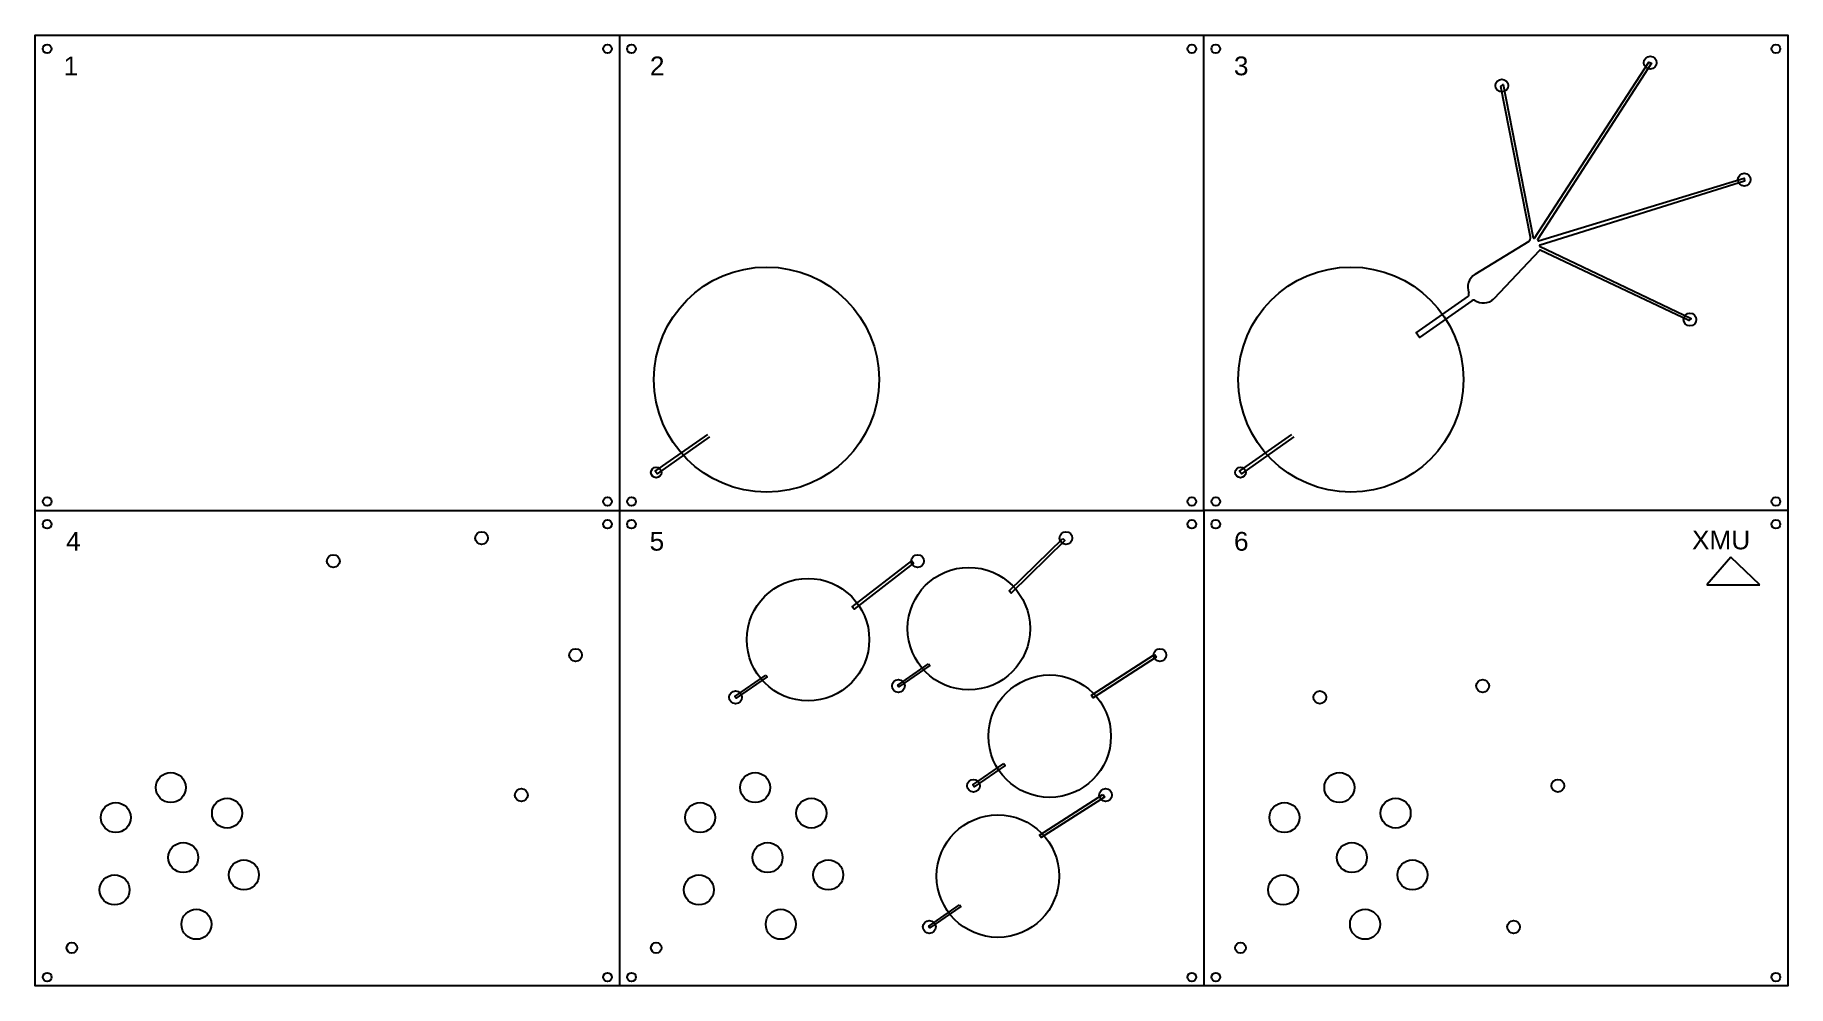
# Model space of a CAD drawing. Header units: millimetres. Extents: x 2203 to 2437, y 2323 to 2449.
import ezdxf

# ---------------------------------------------------------------- set-up
doc = ezdxf.new("R2010")
doc.units = ezdxf.units.MM
doc.styles.get("Standard").update_dxf_attribs({"font": 'arial.ttf'})

msp = doc.modelspace()

# ---------------------------------------------------------------- linework, layer by layer
at = {"color": 2}
for p, q in [((2429.03, 2379.75), (2425.82, 2376.06)), ((2432.91, 2376.06), (2429.03, 2379.75)), ((2425.82, 2376.06), (2432.91, 2376.06))]:
    msp.add_line(p, q, dxfattribs=at)
for points in [[(2203.07, 2385.97), (2203.07, 2449.33), (2280.93, 2449.33), (2280.93, 2385.97)], [(2280.93, 2449.33), (2358.79, 2449.33)], [(2402.87, 2422.27), (2418.1, 2445.73), (2418.47, 2445.58), (2403.33, 2422.14)], [(2402.32, 2422.4), (2398.37, 2442.47), (2398.68, 2442.72), (2402.71, 2422.31)], [(2403.42, 2421.9), (2430.79, 2430.26), (2430.85, 2429.86), (2403.61, 2421.34)], [(2394.95, 2417.45), (2402.17, 2421.84)], [(2403.52, 2420.64), (2397.45, 2414.17)], [(2403.56, 2421.21), (2423.74, 2411.54), (2423.42, 2411.29), (2403.63, 2420.66)], [(2394.52, 2413.92), (2387.54, 2409.02), (2387.09, 2409.64), (2394.07, 2414.54)], [(2292.93, 2395.78), (2285.95, 2390.87), (2285.72, 2391.2), (2292.7, 2396.1)], [(2370.79, 2395.78), (2363.81, 2390.87), (2363.58, 2391.2), (2370.55, 2396.1)], [(2280.93, 2385.97), (2358.79, 2385.97), (2358.79, 2322.6), (2280.93, 2322.6)], [(2436.64, 2385.97), (2436.64, 2322.6), (2358.79, 2322.6)]]:
    msp.add_lwpolyline(points, dxfattribs=at)
for points in [[(2358.79, 2449.33), (2436.64, 2449.33), (2436.64, 2385.97), (2358.79, 2385.97)], [(2203.07, 2385.97), (2280.93, 2385.97), (2280.93, 2322.6), (2203.07, 2322.6)], [(2340.01, 2382.23), (2340.29, 2381.95), (2333.13, 2374.96), (2332.85, 2375.25)], [(2319.88, 2379.24), (2320.12, 2378.93), (2312.21, 2372.81), (2311.96, 2373.13)], [(2352.25, 2366.76), (2352.47, 2366.42), (2344.06, 2361.02), (2343.84, 2361.35)], [(2300.44, 2364.03), (2300.61, 2363.79), (2296.49, 2360.94), (2296.32, 2361.19)], [(2322.14, 2365.55), (2322.31, 2365.3), (2318.19, 2362.45), (2318.02, 2362.7)], [(2332.15, 2352.25), (2332.32, 2352), (2328.2, 2349.16), (2328.03, 2349.41)], [(2345.35, 2348.11), (2345.56, 2347.78), (2337.15, 2342.37), (2336.93, 2342.7)], [(2326.26, 2333.42), (2326.43, 2333.18), (2322.32, 2330.33), (2322.15, 2330.58)]]:
    msp.add_lwpolyline(points, close=True, dxfattribs=at)
for centre, radius in [((2204.67, 2447.5), 0.579), ((2279.34, 2447.5), 0.579), ((2282.53, 2447.5), 0.579), ((2357.2, 2447.5), 0.579), ((2360.39, 2447.5), 0.579), ((2435.05, 2447.5), 0.579), ((2418.29, 2445.65), 0.85), ((2398.52, 2442.6), 0.85), ((2430.82, 2430.06), 0.85), ((2300.54, 2403.41), 15), ((2378.4, 2403.41), 15), ((2423.58, 2411.42), 0.85), ((2285.84, 2391.04), 0.703), ((2363.7, 2391.04), 0.703), ((2204.7, 2387.16), 0.579), ((2279.34, 2387.16), 0.579), ((2282.56, 2387.16), 0.579), ((2357.2, 2387.16), 0.579), ((2360.41, 2387.16), 0.579), ((2435.05, 2387.16), 0.579), ((2204.67, 2384.13), 0.579), ((2262.57, 2382.29), 0.85), ((2279.34, 2384.13), 0.579), ((2282.53, 2384.13), 0.579), ((2340.43, 2382.29), 0.85), ((2357.2, 2384.13), 0.579), ((2360.39, 2384.13), 0.579), ((2435.05, 2384.13), 0.579), ((2242.81, 2379.23), 0.85), ((2327.5, 2370.23), 8.16), ((2320.67, 2379.23), 0.85), ((2306.07, 2368.76), 8.16), ((2275.1, 2366.7), 0.85), ((2352.96, 2366.7), 0.85), ((2338.27, 2355.89), 8.16), ((2296.41, 2361.07), 0.85), ((2318.11, 2362.58), 0.85), ((2374.27, 2361.07), 0.85), ((2395.97, 2362.58), 0.85), ((2221.16, 2349.04), 2), ((2299.02, 2349.04), 2), ((2328.12, 2349.28), 0.85), ((2376.87, 2349.04), 2), ((2405.98, 2349.28), 0.85), ((2228.65, 2345.63), 2), ((2267.87, 2348.05), 0.85), ((2306.51, 2345.63), 2), ((2345.72, 2348.05), 0.85), ((2384.37, 2345.63), 2), ((2213.83, 2345.05), 2), ((2291.69, 2345.05), 2), ((2331.37, 2337.24), 8.16), ((2369.55, 2345.05), 2), ((2222.82, 2339.72), 2), ((2300.68, 2339.72), 2), ((2378.54, 2339.72), 2), ((2230.9, 2337.4), 2), ((2308.76, 2337.4), 2), ((2386.61, 2337.4), 2), ((2213.67, 2335.4), 2), ((2291.52, 2335.4), 2), ((2369.38, 2335.4), 2), ((2224.57, 2330.82), 2), ((2302.43, 2330.82), 2), ((2322.23, 2330.46), 0.85), ((2380.29, 2330.82), 2), ((2400.09, 2330.46), 0.85), ((2207.98, 2327.68), 0.703), ((2285.84, 2327.68), 0.703), ((2363.7, 2327.68), 0.703), ((2204.7, 2323.79), 0.579), ((2279.34, 2323.79), 0.579), ((2282.56, 2323.79), 0.579), ((2357.2, 2323.79), 0.579), ((2360.41, 2323.79), 0.579), ((2435.05, 2323.79), 0.579)]:
    msp.add_circle(centre, radius, dxfattribs=at)
for centre, radius, start, end in [((2401.68, 2422.28), 0.652, 317.914, 10.9166), ((2402.8, 2422.33), 0.0911, 197.8306, 318.747), ((2403.42, 2422.03), 0.132, 130.345, 268.1528), ((2403.59, 2421.27), 0.0701, 75.2349, 238.7019), ((2403.59, 2420.58), 0.092, 64.5778, 133.3253), ((2396.05, 2415.7), 2.07, 121.983, 200.9576), ((2393.53, 2414.81), 0.6, 333.6305, 14.0863), ((2394.8, 2413.32), 0.665, 82.3818, 115.2337), ((2396.05, 2415.7), 2.07, 236.0084, 312.5682)]:
    msp.add_arc(centre, radius, start, end, dxfattribs=at)

# ---------------------------------------------------------------- texts
at = {"color": 3}
for s, p in [('1', (2206.87, 2443.97)), ('2', (2285, 2443.97)), ('3', (2362.82, 2443.97)), ('4', (2207.2, 2380.62)), ('5', (2284.96, 2380.62)), ('6', (2362.83, 2380.61)), ('XMU', (2423.86, 2380.79))]:
    msp.add_text(s, height=2.5, dxfattribs=at).set_placement(p)

doc.saveas('drawing.dxf')
